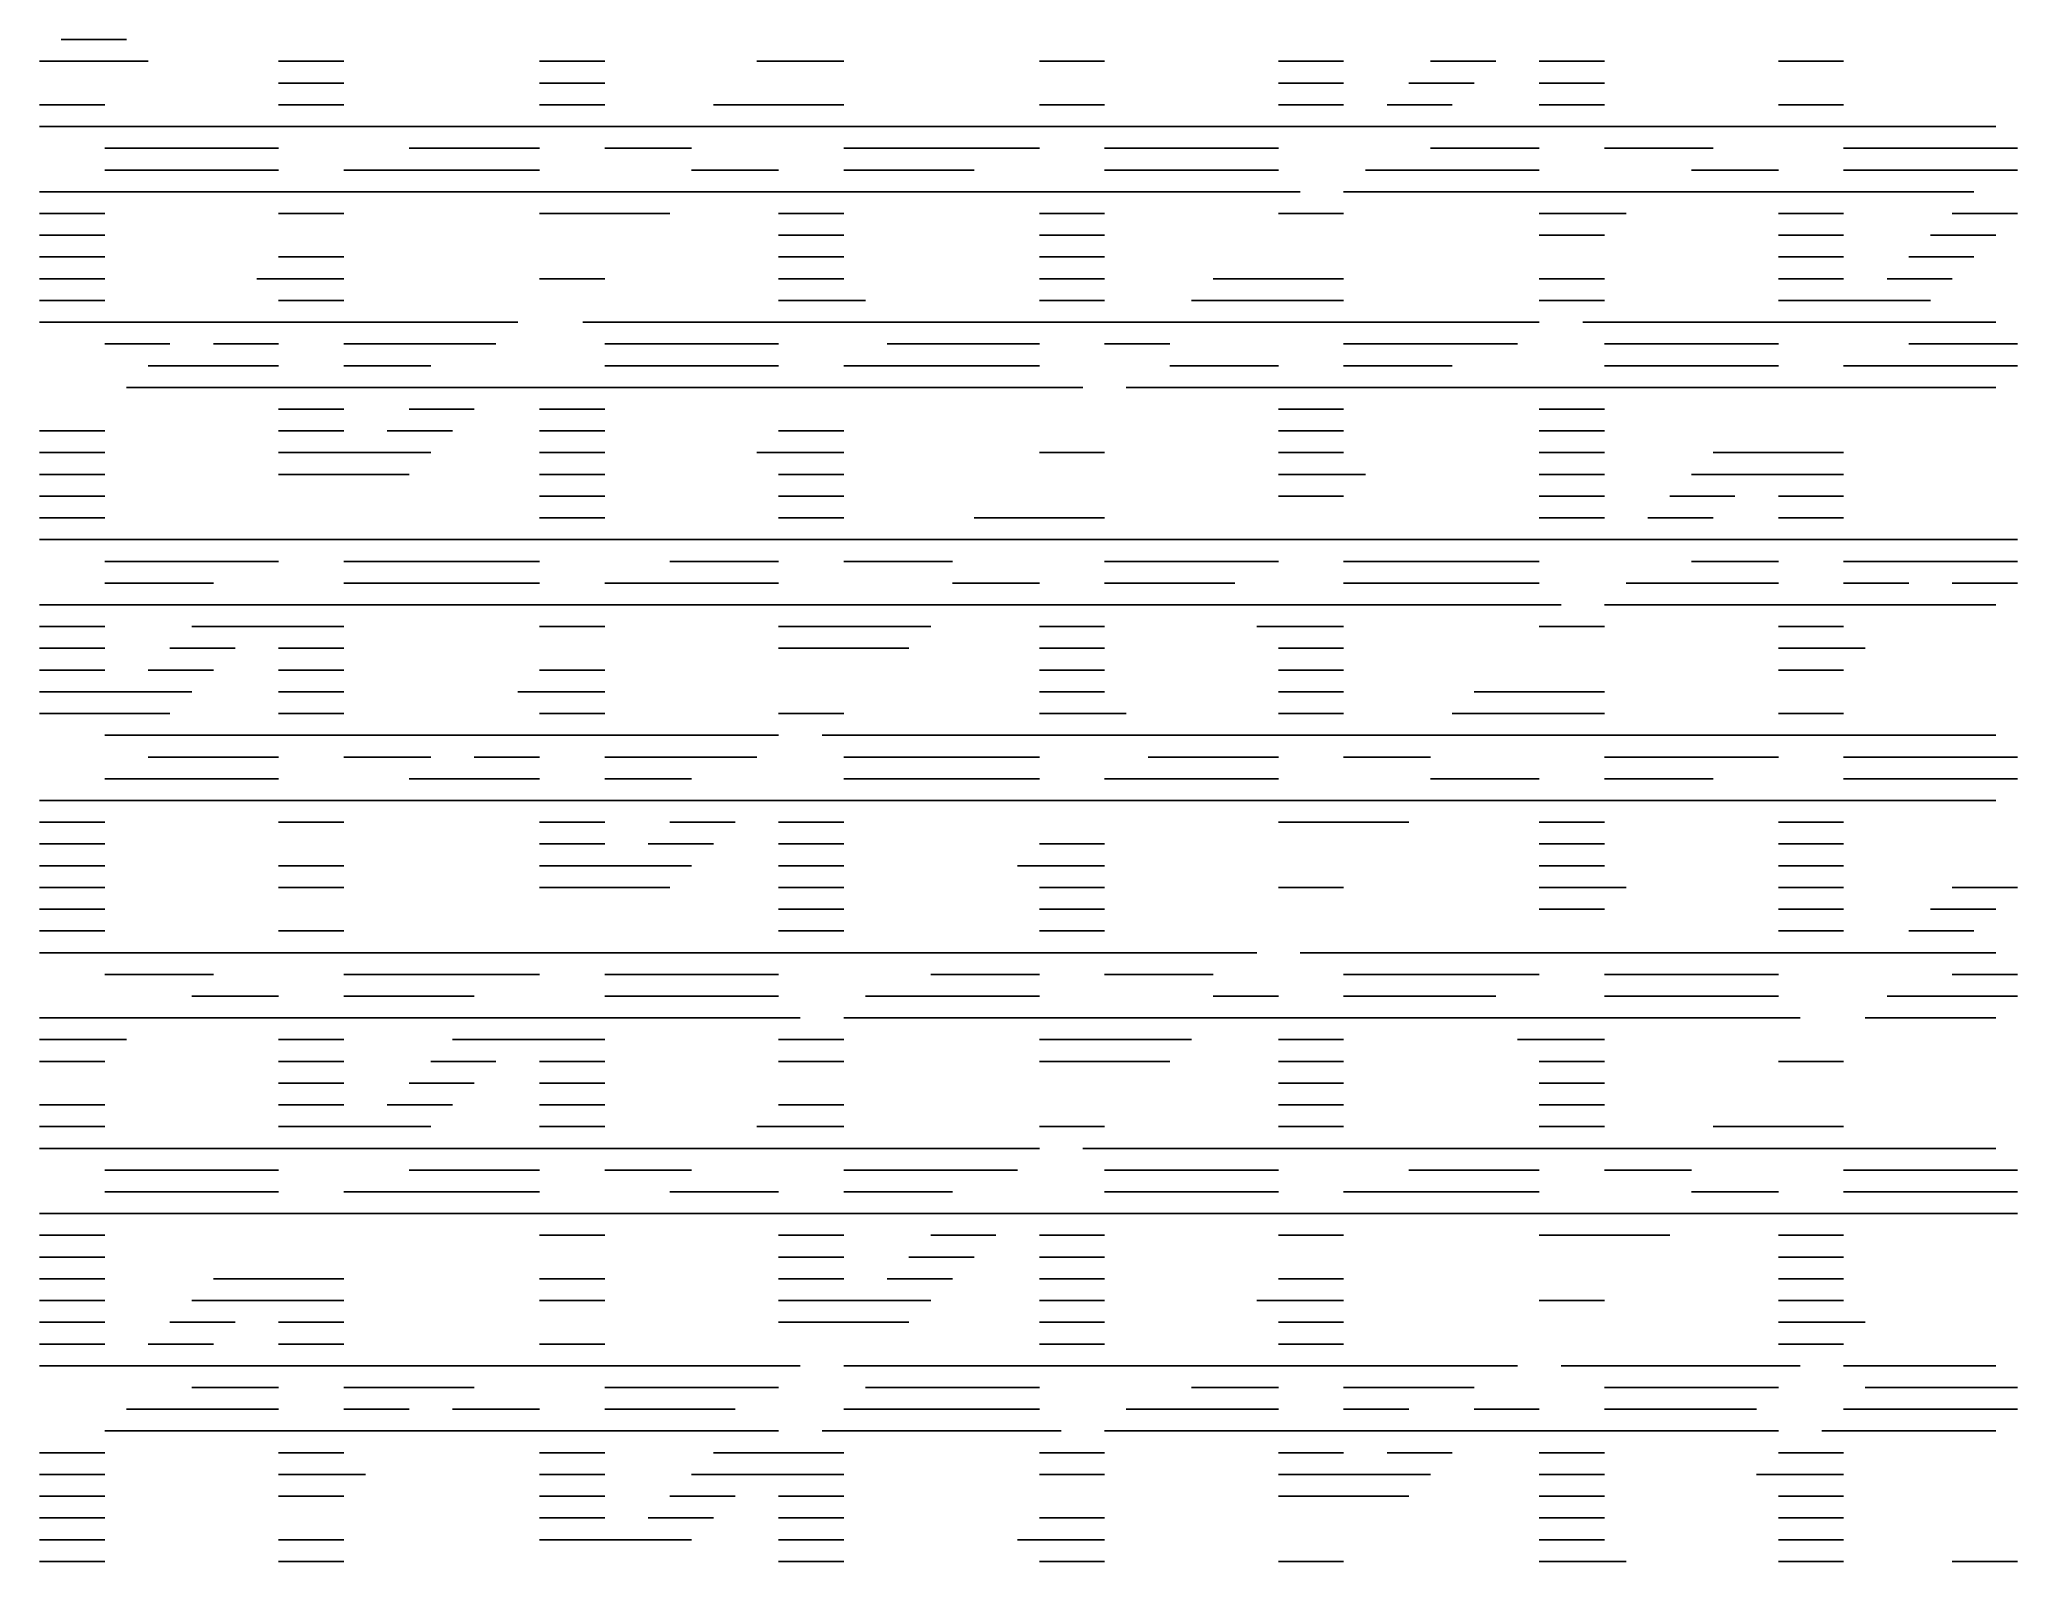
# Model space of a CAD drawing. Extents: x 34 to 125, y 26 to 96.
import ezdxf

# ---------------------------------------------------------------- set-up
doc = ezdxf.new("R2010")
doc.units = 0

msp = doc.modelspace()

# ---------------------------------------------------------------- linework, layer by layer
at = {"layer": 'BORDES'}
for p, q in [((35, 96), (38, 96)), ((34, 95), (39, 95)), ((45, 95), (48, 95)), ((57, 95), (60, 95)), ((67, 95), (71, 95)), ((80, 95), (83, 95)), ((91, 95), (94, 95)), ((98, 95), (101, 95)), ((103, 95), (106, 95)), ((114, 95), (117, 95)), ((45, 94), (48, 94)), ((57, 94), (60, 94)), ((91, 94), (94, 94)), ((97, 94), (100, 94)), ((103, 94), (106, 94)), ((34, 93), (37, 93)), ((45, 93), (48, 93)), ((57, 93), (60, 93)), ((65, 93), (71, 93)), ((80, 93), (83, 93)), ((91, 93), (94, 93)), ((96, 93), (99, 93)), ((103, 93), (106, 93)), ((114, 93), (117, 93)), ((34, 92), (124, 92)), ((37, 91), (45, 91)), ((51, 91), (57, 91)), ((60, 91), (64, 91)), ((71, 91), (80, 91)), ((83, 91), (91, 91)), ((98, 91), (103, 91)), ((106, 91), (111, 91)), ((117, 91), (125, 91)), ((37, 90), (45, 90)), ((48, 90), (57, 90)), ((64, 90), (68, 90)), ((71, 90), (77, 90)), ((83, 90), (91, 90)), ((95, 90), (103, 90)), ((110, 90), (114, 90)), ((117, 90), (125, 90)), ((34, 89), (92, 89)), ((94, 89), (123, 89)), ((34, 88), (37, 88)), ((45, 88), (48, 88)), ((57, 88), (63, 88)), ((68, 88), (71, 88)), ((80, 88), (83, 88)), ((91, 88), (94, 88)), ((103, 88), (107, 88)), ((114, 88), (117, 88)), ((122, 88), (125, 88)), ((34, 87), (37, 87)), ((68, 87), (71, 87)), ((80, 87), (83, 87)), ((103, 87), (106, 87)), ((114, 87), (117, 87)), ((121, 87), (124, 87)), ((34, 86), (37, 86)), ((45, 86), (48, 86)), ((68, 86), (71, 86)), ((80, 86), (83, 86)), ((114, 86), (117, 86)), ((120, 86), (123, 86)), ((34, 85), (37, 85)), ((44, 85), (48, 85)), ((57, 85), (60, 85)), ((68, 85), (71, 85)), ((80, 85), (83, 85)), ((88, 85), (94, 85)), ((103, 85), (106, 85)), ((114, 85), (117, 85)), ((119, 85), (122, 85)), ((34, 84), (37, 84)), ((45, 84), (48, 84)), ((68, 84), (72, 84)), ((80, 84), (83, 84)), ((87, 84), (94, 84)), ((103, 84), (106, 84)), ((114, 84), (121, 84)), ((34, 83), (56, 83)), ((59, 83), (103, 83)), ((105, 83), (124, 83)), ((37, 82), (40, 82)), ((42, 82), (45, 82)), ((48, 82), (55, 82)), ((60, 82), (68, 82)), ((73, 82), (80, 82)), ((83, 82), (86, 82)), ((94, 82), (102, 82)), ((106, 82), (114, 82)), ((120, 82), (125, 82)), ((39, 81), (45, 81)), ((48, 81), (52, 81)), ((60, 81), (68, 81)), ((71, 81), (80, 81)), ((86, 81), (91, 81)), ((94, 81), (99, 81)), ((106, 81), (114, 81)), ((117, 81), (125, 81)), ((38, 80), (82, 80)), ((84, 80), (124, 80)), ((45, 79), (48, 79)), ((51, 79), (54, 79)), ((57, 79), (60, 79)), ((91, 79), (94, 79)), ((103, 79), (106, 79)), ((34, 78), (37, 78)), ((45, 78), (48, 78)), ((50, 78), (53, 78)), ((57, 78), (60, 78)), ((68, 78), (71, 78)), ((91, 78), (94, 78)), ((103, 78), (106, 78)), ((34, 77), (37, 77)), ((45, 77), (52, 77)), ((57, 77), (60, 77)), ((67, 77), (71, 77)), ((80, 77), (83, 77)), ((91, 77), (94, 77)), ((103, 77), (106, 77)), ((111, 77), (117, 77)), ((34, 76), (37, 76)), ((45, 76), (51, 76)), ((57, 76), (60, 76)), ((68, 76), (71, 76)), ((91, 76), (95, 76)), ((103, 76), (106, 76)), ((110, 76), (117, 76)), ((34, 75), (37, 75)), ((57, 75), (60, 75)), ((68, 75), (71, 75)), ((91, 75), (94, 75)), ((103, 75), (106, 75)), ((109, 75), (112, 75)), ((114, 75), (117, 75)), ((34, 74), (37, 74)), ((57, 74), (60, 74)), ((68, 74), (71, 74)), ((77, 74), (83, 74)), ((103, 74), (106, 74)), ((108, 74), (111, 74)), ((114, 74), (117, 74)), ((34, 73), (125, 73)), ((37, 72), (45, 72)), ((48, 72), (57, 72)), ((63, 72), (68, 72)), ((71, 72), (76, 72)), ((83, 72), (91, 72)), ((94, 72), (103, 72)), ((110, 72), (114, 72)), ((117, 72), (125, 72)), ((37, 71), (42, 71)), ((48, 71), (57, 71)), ((60, 71), (68, 71)), ((76, 71), (80, 71)), ((83, 71), (89, 71)), ((94, 71), (103, 71)), ((107, 71), (114, 71)), ((117, 71), (120, 71)), ((122, 71), (125, 71)), ((34, 70), (104, 70)), ((106, 70), (124, 70)), ((34, 69), (37, 69)), ((41, 69), (48, 69)), ((57, 69), (60, 69)), ((68, 69), (75, 69)), ((80, 69), (83, 69)), ((90, 69), (94, 69)), ((103, 69), (106, 69)), ((114, 69), (117, 69)), ((34, 68), (37, 68)), ((40, 68), (43, 68)), ((45, 68), (48, 68)), ((68, 68), (74, 68)), ((80, 68), (83, 68)), ((91, 68), (94, 68)), ((114, 68), (118, 68)), ((34, 67), (37, 67)), ((39, 67), (42, 67)), ((45, 67), (48, 67)), ((57, 67), (60, 67)), ((80, 67), (83, 67)), ((91, 67), (94, 67)), ((114, 67), (117, 67)), ((34, 66), (41, 66)), ((45, 66), (48, 66)), ((56, 66), (60, 66)), ((80, 66), (83, 66)), ((91, 66), (94, 66)), ((100, 66), (106, 66)), ((34, 65), (40, 65)), ((45, 65), (48, 65)), ((57, 65), (60, 65)), ((68, 65), (71, 65)), ((80, 65), (84, 65)), ((91, 65), (94, 65)), ((99, 65), (106, 65)), ((114, 65), (117, 65)), ((37, 64), (68, 64)), ((70, 64), (124, 64)), ((39, 63), (45, 63)), ((48, 63), (52, 63)), ((54, 63), (57, 63)), ((60, 63), (67, 63)), ((71, 63), (80, 63)), ((85, 63), (91, 63)), ((94, 63), (98, 63)), ((106, 63), (114, 63)), ((117, 63), (125, 63)), ((37, 62), (45, 62)), ((51, 62), (57, 62)), ((60, 62), (64, 62)), ((71, 62), (80, 62)), ((83, 62), (91, 62)), ((98, 62), (103, 62)), ((106, 62), (111, 62)), ((117, 62), (125, 62)), ((34, 61), (124, 61)), ((34, 60), (37, 60)), ((45, 60), (48, 60)), ((57, 60), (60, 60)), ((63, 60), (66, 60)), ((68, 60), (71, 60)), ((91, 60), (97, 60)), ((103, 60), (106, 60)), ((114, 60), (117, 60)), ((34, 59), (37, 59)), ((57, 59), (60, 59)), ((62, 59), (65, 59)), ((68, 59), (71, 59)), ((80, 59), (83, 59)), ((103, 59), (106, 59)), ((114, 59), (117, 59)), ((34, 58), (37, 58)), ((45, 58), (48, 58)), ((57, 58), (64, 58)), ((68, 58), (71, 58)), ((79, 58), (83, 58)), ((103, 58), (106, 58)), ((114, 58), (117, 58)), ((34, 57), (37, 57)), ((45, 57), (48, 57)), ((57, 57), (63, 57)), ((68, 57), (71, 57)), ((80, 57), (83, 57)), ((91, 57), (94, 57)), ((103, 57), (107, 57)), ((114, 57), (117, 57)), ((122, 57), (125, 57)), ((34, 56), (37, 56)), ((68, 56), (71, 56)), ((80, 56), (83, 56)), ((103, 56), (106, 56)), ((114, 56), (117, 56)), ((121, 56), (124, 56)), ((34, 55), (37, 55)), ((45, 55), (48, 55)), ((68, 55), (71, 55)), ((80, 55), (83, 55)), ((114, 55), (117, 55)), ((120, 55), (123, 55)), ((34, 54), (90, 54)), ((92, 54), (124, 54)), ((37, 53), (42, 53)), ((48, 53), (57, 53)), ((60, 53), (68, 53)), ((75, 53), (80, 53)), ((83, 53), (88, 53)), ((94, 53), (103, 53)), ((106, 53), (114, 53)), ((122, 53), (125, 53)), ((41, 52), (45, 52)), ((48, 52), (54, 52)), ((60, 52), (68, 52)), ((72, 52), (80, 52)), ((88, 52), (91, 52)), ((94, 52), (101, 52)), ((106, 52), (114, 52)), ((119, 52), (125, 52)), ((34, 51), (69, 51)), ((71, 51), (115, 51)), ((118, 51), (124, 51)), ((34, 50), (38, 50)), ((45, 50), (48, 50)), ((53, 50), (60, 50)), ((68, 50), (71, 50)), ((80, 50), (87, 50)), ((91, 50), (94, 50)), ((102, 50), (106, 50)), ((34, 49), (37, 49)), ((45, 49), (48, 49)), ((52, 49), (55, 49)), ((57, 49), (60, 49)), ((68, 49), (71, 49)), ((80, 49), (86, 49)), ((91, 49), (94, 49)), ((103, 49), (106, 49)), ((114, 49), (117, 49)), ((45, 48), (48, 48)), ((51, 48), (54, 48)), ((57, 48), (60, 48)), ((91, 48), (94, 48)), ((103, 48), (106, 48)), ((34, 47), (37, 47)), ((45, 47), (48, 47)), ((50, 47), (53, 47)), ((57, 47), (60, 47)), ((68, 47), (71, 47)), ((91, 47), (94, 47)), ((103, 47), (106, 47)), ((34, 46), (37, 46)), ((45, 46), (52, 46)), ((57, 46), (60, 46)), ((67, 46), (71, 46)), ((80, 46), (83, 46)), ((91, 46), (94, 46)), ((103, 46), (106, 46)), ((111, 46), (117, 46)), ((34, 45), (80, 45)), ((82, 45), (124, 45)), ((37, 44), (45, 44)), ((51, 44), (57, 44)), ((60, 44), (64, 44)), ((71, 44), (79, 44)), ((83, 44), (91, 44)), ((97, 44), (103, 44)), ((106, 44), (110, 44)), ((117, 44), (125, 44)), ((37, 43), (45, 43)), ((48, 43), (57, 43)), ((63, 43), (68, 43)), ((71, 43), (76, 43)), ((83, 43), (91, 43)), ((94, 43), (103, 43)), ((110, 43), (114, 43)), ((117, 43), (125, 43)), ((34, 42), (125, 42)), ((34, 41), (37, 41)), ((57, 41), (60, 41)), ((68, 41), (71, 41)), ((75, 41), (78, 41)), ((80, 41), (83, 41)), ((91, 41), (94, 41)), ((103, 41), (109, 41)), ((114, 41), (117, 41)), ((34, 40), (37, 40)), ((68, 40), (71, 40)), ((74, 40), (77, 40)), ((80, 40), (83, 40)), ((114, 40), (117, 40)), ((34, 39), (37, 39)), ((42, 39), (48, 39)), ((57, 39), (60, 39)), ((68, 39), (71, 39)), ((73, 39), (76, 39)), ((80, 39), (83, 39)), ((91, 39), (94, 39)), ((114, 39), (117, 39)), ((34, 38), (37, 38)), ((41, 38), (48, 38)), ((57, 38), (60, 38)), ((68, 38), (75, 38)), ((80, 38), (83, 38)), ((90, 38), (94, 38)), ((103, 38), (106, 38)), ((114, 38), (117, 38)), ((34, 37), (37, 37)), ((40, 37), (43, 37)), ((45, 37), (48, 37)), ((68, 37), (74, 37)), ((80, 37), (83, 37)), ((91, 37), (94, 37)), ((114, 37), (118, 37)), ((34, 36), (37, 36)), ((39, 36), (42, 36)), ((45, 36), (48, 36)), ((57, 36), (60, 36)), ((80, 36), (83, 36)), ((91, 36), (94, 36)), ((114, 36), (117, 36)), ((34, 35), (69, 35)), ((71, 35), (102, 35)), ((104, 35), (115, 35)), ((117, 35), (124, 35)), ((41, 34), (45, 34)), ((48, 34), (54, 34)), ((60, 34), (68, 34)), ((72, 34), (80, 34)), ((87, 34), (91, 34)), ((94, 34), (100, 34)), ((106, 34), (114, 34)), ((118, 34), (125, 34)), ((38, 33), (45, 33)), ((48, 33), (51, 33)), ((53, 33), (57, 33)), ((60, 33), (66, 33)), ((71, 33), (80, 33)), ((84, 33), (91, 33)), ((94, 33), (97, 33)), ((100, 33), (103, 33)), ((106, 33), (113, 33)), ((117, 33), (125, 33)), ((37, 32), (68, 32)), ((70, 32), (81, 32)), ((83, 32), (114, 32)), ((116, 32), (124, 32)), ((34, 31), (37, 31)), ((45, 31), (48, 31)), ((57, 31), (60, 31)), ((65, 31), (71, 31)), ((80, 31), (83, 31)), ((91, 31), (94, 31)), ((96, 31), (99, 31)), ((103, 31), (106, 31)), ((114, 31), (117, 31)), ((34, 30), (37, 30)), ((45, 30), (49, 30)), ((57, 30), (60, 30)), ((64, 30), (71, 30)), ((80, 30), (83, 30)), ((91, 30), (98, 30)), ((103, 30), (106, 30)), ((113, 30), (117, 30)), ((34, 29), (37, 29)), ((45, 29), (48, 29)), ((57, 29), (60, 29)), ((63, 29), (66, 29)), ((68, 29), (71, 29)), ((91, 29), (97, 29)), ((103, 29), (106, 29)), ((114, 29), (117, 29)), ((34, 28), (37, 28)), ((57, 28), (60, 28)), ((62, 28), (65, 28)), ((68, 28), (71, 28)), ((80, 28), (83, 28)), ((103, 28), (106, 28)), ((114, 28), (117, 28)), ((34, 27), (37, 27)), ((45, 27), (48, 27)), ((57, 27), (64, 27)), ((68, 27), (71, 27)), ((79, 27), (83, 27)), ((103, 27), (106, 27)), ((114, 27), (117, 27)), ((34, 26), (37, 26)), ((45, 26), (48, 26)), ((68, 26), (71, 26)), ((80, 26), (83, 26)), ((91, 26), (94, 26)), ((103, 26), (107, 26)), ((114, 26), (117, 26)), ((122, 26), (125, 26))]:
    msp.add_line(p, q, dxfattribs=at)

doc.saveas('drawing.dxf')
